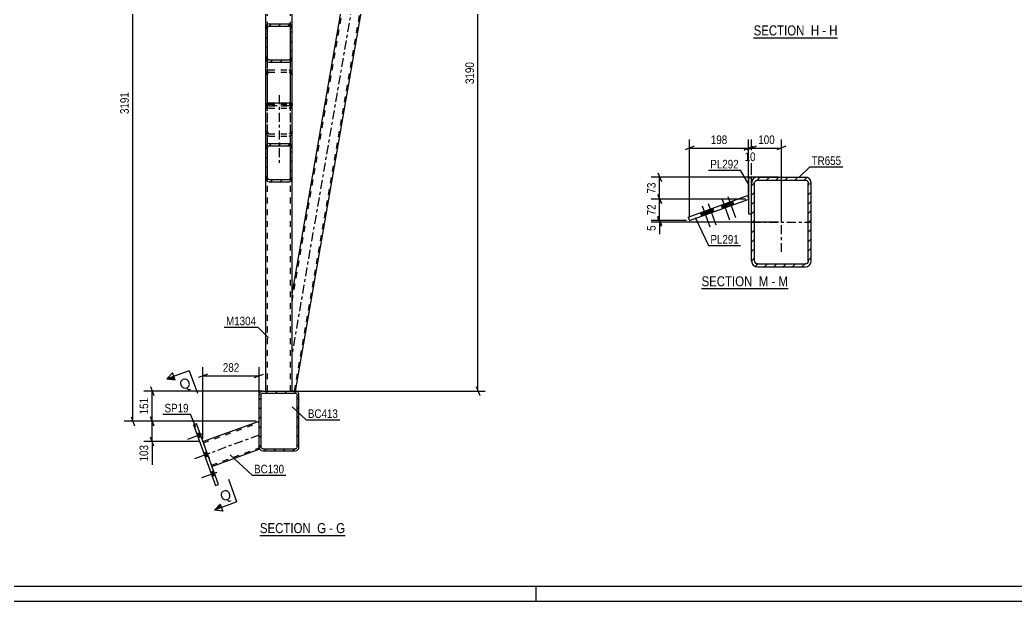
# Model space of a CAD drawing. Header units: millimetres. Extents: x -135 to 1054, y -647 to 194.
# Drawn here: x 41.6 to 374.9, y -647 to -452.7 of the extents above; entities that cross this region are included whole.
import ezdxf

# ---------------------------------------------------------------- set-up
doc = ezdxf.new("R2010")
doc.units = ezdxf.units.MM
doc.linetypes.add('DXK_LINE_DOT2', pattern=[3.9198, 1.9599, -1.9599])
doc.linetypes.add('DXK_LINE_DOT3', pattern=[5.9187, 2.979, -0.9799, 0.9799, -0.9799])
doc.styles.add('Arial', font='ARIAL.TTF', dxfattribs={"height": 0.2})
doc.styles.add('Arial Narrow', font='ARIALN.TTF', dxfattribs={"height": 0.2})

# ---------------------------------------------------------------- blocks, each defined once
blk = doc.blocks.new('Unknown-122571314-18 - 2922')
at = {"color": 6, "linetype": 'Continuous'}
blk.add_line((121.88, -625.03), (150.38, -625.03), dxfattribs=at)
at = {"color": 0, "linetype": 'Continuous'}
blk.add_wipeout([(139.99, -624.28), (139.99, -620.78), (121.88, -620.78), (121.88, -624.28)], dxfattribs=at)
at = {"color": 7, "linetype": 'Continuous', "style": 'Arial Narrow'}
blk.add_text('SECTION ', height=3.34, dxfattribs=at).set_placement((121.88, -624.28))
at = {"color": 0, "linetype": 'Continuous'}
blk.add_wipeout([(144.02, -624.28), (144.02, -620.78), (141.04, -620.78), (141.04, -624.28)], dxfattribs=at)
blk.add_wipeout([(146.35, -624.28), (146.35, -620.78), (145.07, -620.78), (145.07, -624.28)], dxfattribs=at)
at = {"color": 7, "linetype": 'Continuous', "style": 'Arial Narrow'}
blk.add_text('G', height=3.34, dxfattribs=at).set_placement((141.04, -624.28))
at = {"color": 0, "linetype": 'Continuous'}
blk.add_wipeout([(150.38, -624.28), (150.38, -620.78), (147.4, -620.78), (147.4, -624.28)], dxfattribs=at)
at = {"color": 7, "linetype": 'Continuous', "style": 'Arial Narrow'}
for s, p in [('-', (145.07, -624.28)), ('G', (147.4, -624.28))]:
    blk.add_text(s, height=3.34, dxfattribs=at).set_placement(p)
blk = doc.blocks.new('Unknown-122571314-1162')
at = {"color": 5, "linetype": 'Continuous'}
for p, q in [((-129.63, -642), (1049.37, -642)), ((214.37, -647), (214.37, -642)), ((-134.63, -647), (1054.37, -647))]:
    blk.add_line(p, q, dxfattribs=at)
blk = doc.blocks.new('Unknown-122571314-19 - 2355')
at = {"color": 6, "linetype": 'Continuous'}
blk.add_line((287.09, -458.61), (315.16, -458.61), dxfattribs=at)
at = {"color": 0, "linetype": 'Continuous'}
blk.add_wipeout([(305.2, -457.86), (305.2, -454.36), (287.09, -454.36), (287.09, -457.86)], dxfattribs=at)
at = {"color": 7, "linetype": 'Continuous', "style": 'Arial Narrow'}
blk.add_text('SECTION ', height=3.34, dxfattribs=at).set_placement((287.09, -457.86))
at = {"color": 0, "linetype": 'Continuous'}
blk.add_wipeout([(309.02, -457.86), (309.02, -454.36), (306.25, -454.36), (306.25, -457.86)], dxfattribs=at)
blk.add_wipeout([(311.34, -457.86), (311.34, -454.36), (310.07, -454.36), (310.07, -457.86)], dxfattribs=at)
at = {"color": 7, "linetype": 'Continuous', "style": 'Arial Narrow'}
blk.add_text('H', height=3.34, dxfattribs=at).set_placement((306.25, -457.86))
at = {"color": 0, "linetype": 'Continuous'}
blk.add_wipeout([(315.16, -457.86), (315.16, -454.36), (312.39, -454.36), (312.39, -457.86)], dxfattribs=at)
at = {"color": 7, "linetype": 'Continuous', "style": 'Arial Narrow'}
for s, p in [('-', (310.07, -457.86)), ('H', (312.39, -457.86))]:
    blk.add_text(s, height=3.34, dxfattribs=at).set_placement(p)
blk = doc.blocks.new('Unknown-122571314-28 - 32622')
at = {"color": 6, "linetype": 'Continuous'}
blk.add_line((269.67, -542.5), (298.6, -542.5), dxfattribs=at)
at = {"color": 0, "linetype": 'Continuous'}
blk.add_wipeout([(287.78, -541.75), (287.78, -538.25), (269.67, -538.25), (269.67, -541.75)], dxfattribs=at)
at = {"color": 7, "linetype": 'Continuous', "style": 'Arial Narrow'}
blk.add_text('SECTION ', height=3.34, dxfattribs=at).set_placement((269.67, -541.75))
at = {"color": 0, "linetype": 'Continuous'}
blk.add_wipeout([(292.03, -541.75), (292.03, -538.25), (288.83, -538.25), (288.83, -541.75)], dxfattribs=at)
blk.add_wipeout([(294.35, -541.75), (294.35, -538.25), (293.08, -538.25), (293.08, -541.75)], dxfattribs=at)
at = {"color": 7, "linetype": 'Continuous', "style": 'Arial Narrow'}
blk.add_text('M', height=3.34, dxfattribs=at).set_placement((288.83, -541.75))
at = {"color": 0, "linetype": 'Continuous'}
blk.add_wipeout([(298.6, -541.75), (298.6, -538.25), (295.4, -538.25), (295.4, -541.75)], dxfattribs=at)
at = {"color": 7, "linetype": 'Continuous', "style": 'Arial Narrow'}
for s, p in [('M', (295.4, -541.75)), ('-', (293.08, -541.75))]:
    blk.add_text(s, height=3.34, dxfattribs=at).set_placement(p)
blk = doc.blocks.new('Bolt-122571314-2967 - 2922')
at = {"linetype": 'Continuous'}
for points in [[(102.25, -592.1), (101.75, -590.72), (100.75, -591.09), (101.25, -592.47)], [(102.25, -592.1), (101.75, -590.72), (100.75, -591.09), (101.25, -592.47)], [(102.25, -592.1), (101.75, -590.72), (100.75, -591.09), (101.25, -592.47)], [(104.59, -598.52), (104.09, -597.14), (103.09, -597.51), (103.59, -598.89)], [(104.59, -598.52), (104.09, -597.14), (103.09, -597.51), (103.59, -598.89)], [(106.93, -604.94), (106.43, -603.57), (105.43, -603.93), (105.93, -605.31)], [(106.93, -604.94), (106.43, -603.57), (105.43, -603.93), (105.93, -605.31)], [(106.93, -604.94), (106.43, -603.57), (105.43, -603.93), (105.93, -605.31)]]:
    blk.add_hatch(color=1, dxfattribs=at).paths.add_polyline_path(points)
at = {"color": 1, "linetype": 'Continuous'}
for p, q in [((102.82, -591.12), (97.62, -593.01)), ((102.82, -591.12), (97.62, -593.01)), ((102.82, -591.12), (97.62, -593.01)), ((101.75, -590.72), (100.75, -591.09)), ((101.75, -590.72), (100.75, -591.09)), ((101.75, -590.72), (100.75, -591.09)), ((102.25, -592.1), (101.25, -592.47)), ((102.25, -592.1), (101.25, -592.47)), ((102.25, -592.1), (101.25, -592.47)), ((105.16, -597.54), (99.96, -599.43)), ((105.16, -597.54), (99.96, -599.43)), ((104.09, -597.14), (103.09, -597.51)), ((104.09, -597.14), (103.09, -597.51)), ((104.59, -598.52), (103.59, -598.89)), ((104.59, -598.52), (103.59, -598.89)), ((107.49, -603.96), (102.29, -605.85)), ((107.49, -603.96), (102.29, -605.85)), ((107.49, -603.96), (102.29, -605.85)), ((106.43, -603.57), (105.43, -603.93)), ((106.43, -603.57), (105.43, -603.93)), ((106.43, -603.57), (105.43, -603.93)), ((106.93, -604.94), (105.93, -605.31)), ((106.93, -604.94), (105.93, -605.31)), ((106.93, -604.94), (105.93, -605.31))]:
    blk.add_line(p, q, dxfattribs=at)
blk = doc.blocks.new('Part-122571314-2949 - 2922')
at = {"color": 2, "linetype": 'Continuous'}
for p, q in [((133.85, -576.81), (172.51, -353.3)), ((165.29, -355.94), (172.51, -353.3)), ((172.51, -353.3), (172.51, -353.3)), ((132.7, -544.37), (165.29, -355.94)), ((165.29, -355.94), (165.29, -355.94)), ((132.7, -576.77), (132.7, -548.43)), ((133.62, -576.77), (133.36, -576.77)), ((133.63, -576.77), (133.62, -576.77))]:
    blk.add_line(p, q, dxfattribs=at)
at = {"color": 7, "linetype": 'DXK_LINE_DOT2'}
for p, q in [((172.51, -353.3), (165.29, -355.94)), ((172.51, -353.3), (172.51, -353.3)), ((132.7, -546.72), (165.73, -355.78)), ((133.45, -576.77), (172.08, -353.46)), ((165.29, -355.94), (165.29, -355.94)), ((132.7, -576.77), (132.7, -544.37)), ((132.7, -544.37), (132.7, -544.37)), ((132.7, -548.43), (132.7, -544.37)), ((133.45, -576.77), (132.7, -576.77)), ((133.63, -576.77), (133.79, -576.8)), ((133.79, -576.8), (133.85, -576.81)), ((133.85, -576.81), (133.79, -576.8))]:
    blk.add_line(p, q, dxfattribs=at)
at = {"color": 7, "linetype": 'DXK_LINE_DOT3'}
blk.add_line((168.9, -354.62), (132.7, -563.92), dxfattribs=at)
blk = doc.blocks.new('Part-122571314-2972 - 2922')
at = {"color": 2, "linetype": 'Continuous'}
for p, q in [((99.63, -588.02), (100.64, -587.65)), ((99.63, -588.02), (107.04, -608.38)), ((108.05, -608.01), (100.64, -587.65)), ((107.04, -608.38), (108.05, -608.01))]:
    blk.add_line(p, q, dxfattribs=at)
blk = doc.blocks.new('Part-122571314-2977 - 2922')
at = {"color": 2, "linetype": 'Continuous'}
for p, q in [((102.84, -593.7), (121.63, -586.86)), ((105.85, -601.97), (121.63, -596.22)), ((121.63, -596.22), (121.63, -595.43))]:
    blk.add_line(p, q, dxfattribs=at)
at = {"color": 7, "linetype": 'DXK_LINE_DOT2'}
for p, q in [((102.97, -594.08), (121.63, -587.28)), ((121.63, -586.92), (121.63, -586.86)), ((121.63, -595.43), (121.63, -586.86)), ((102.84, -593.7), (105.85, -601.97)), ((105.71, -601.59), (121.63, -595.8))]:
    blk.add_line(p, q, dxfattribs=at)
at = {"color": 7, "linetype": 'DXK_LINE_DOT3'}
blk.add_line((121.63, -591.54), (104.34, -597.83), dxfattribs=at)
blk = doc.blocks.new('Part-122571314-2999 - 2922')
at = {"color": 2, "linetype": 'Continuous'}
for p, q in [((123.9, -455.55), (123.9, -384.1)), ((132.7, -455.55), (132.7, -384.1)), ((123.9, -481.21), (123.9, -480.62)), ((132.7, -481.21), (132.7, -480.62)), ((123.9, -576.77), (123.9, -505.31)), ((132.7, -548.48), (132.7, -505.31))]:
    blk.add_line(p, q, dxfattribs=at)
at = {"color": 7, "linetype": 'DXK_LINE_DOT2'}
for p, q in [((123.9, -384.1), (132.7, -384.1)), ((124.43, -576.77), (124.43, -384.1)), ((132.16, -576.77), (132.16, -384.1)), ((123.9, -480.62), (123.9, -455.55)), ((132.7, -480.62), (132.7, -455.55)), ((123.9, -505.31), (123.9, -481.21)), ((132.7, -505.31), (132.7, -481.21)), ((132.7, -576.77), (132.7, -548.48)), ((123.9, -576.77), (132.7, -576.77))]:
    blk.add_line(p, q, dxfattribs=at)
blk = doc.blocks.new('Part-122571314-3051 - 2922')
at = {"linetype": 'Continuous'}
h = blk.add_hatch(dxfattribs=at)
h.set_pattern_fill('', scale=0.7, style=0, pattern_type=0)
h.set_pattern_definition([(45, (121.63, -595.4339), (-1.57154, 1.57154), [])])
h.paths.add_polyline_path([(121.63, -578.1), (121.63, -595.43), (121.73, -595.94), (122.02, -596.38), (122.45, -596.67), (122.96, -596.77), (133.63, -596.77), (134.14, -596.67), (134.57, -596.38), (134.86, -595.94), (134.96, -595.43), (134.96, -578.1), (134.86, -577.59), (134.57, -577.16), (134.14, -576.87), (133.63, -576.77), (122.96, -576.77), (122.45, -576.87), (122.02, -577.16), (121.73, -577.59)])
h.paths.add_polyline_path([(122.49, -577.63), (122.71, -577.48), (122.96, -577.43), (133.63, -577.43), (133.89, -577.48), (134.1, -577.63), (134.25, -577.85), (134.3, -578.1), (134.3, -595.43), (134.25, -595.69), (134.1, -595.91), (133.89, -596.05), (133.63, -596.1), (122.96, -596.1), (122.71, -596.05), (122.49, -595.91), (122.35, -595.69), (122.3, -595.43), (122.3, -578.1), (122.35, -577.85)])
at = {"color": 2, "linetype": 'Continuous'}
for p, q in [((121.73, -577.59), (121.63, -578.1)), ((121.63, -595.43), (121.63, -578.1)), ((122.3, -578.1), (122.35, -577.85)), ((122.3, -595.43), (122.3, -578.1)), ((122.96, -576.77), (122.45, -576.87)), ((122.71, -577.48), (122.96, -577.43)), ((122.96, -576.77), (133.63, -576.77)), ((122.96, -577.43), (133.63, -577.43)), ((134.14, -576.87), (133.63, -576.77)), ((133.63, -577.43), (133.89, -577.48)), ((134.25, -577.85), (134.3, -578.1)), ((134.3, -595.43), (134.3, -578.1)), ((134.96, -578.1), (134.86, -577.59)), ((134.96, -595.43), (134.96, -578.1)), ((121.63, -595.43), (121.73, -595.94)), ((122.35, -595.69), (122.3, -595.43)), ((122.45, -596.67), (122.96, -596.77)), ((122.96, -596.1), (122.71, -596.05)), ((122.96, -596.1), (133.63, -596.1)), ((133.89, -596.05), (133.63, -596.1)), ((133.63, -596.77), (134.14, -596.67)), ((134.3, -595.43), (134.25, -595.69)), ((134.86, -595.94), (134.96, -595.43)), ((122.96, -596.77), (133.63, -596.77))]:
    blk.add_line(p, q, dxfattribs=at)
for centre, radius, start, end in [((122.96, -578.1), 1.33, 112.5, 157.5), ((122.96, -578.1), 0.667, 112.5, 157.5), ((133.63, -578.1), 0.667, 22.5, 67.5), ((133.63, -578.1), 1.33, 22.5, 67.5), ((122.96, -595.43), 1.33, 202.5, 247.5), ((122.96, -595.43), 0.667, 202.5, 247.5), ((133.63, -595.43), 0.667, 292.5, 337.5), ((133.63, -595.43), 1.33, 292.5, 337.5)]:
    blk.add_arc(centre, radius, start, end, dxfattribs=at)
blk = doc.blocks.new('Part-122571314-3064 - 2922')
at = {"linetype": 'Continuous'}
h = blk.add_hatch(dxfattribs=at)
h.set_pattern_fill('', scale=0.7, style=0, pattern_type=0)
h.set_pattern_definition([(45, (123.8967, -465.2855), (-1.57154, 1.57154), [])])
h.paths.add_polyline_path([(123.9, -455.55), (123.9, -465.29), (123.98, -465.88), (124.21, -466.39), (124.56, -466.72), (124.96, -466.84), (131.63, -466.84), (132.04, -466.72), (132.38, -466.39), (132.62, -465.88), (132.7, -465.29), (132.7, -455.55), (132.62, -454.96), (132.38, -454.45), (132.04, -454.12), (131.63, -454), (124.96, -454), (124.56, -454.12), (124.21, -454.45), (123.98, -454.96)])
h.paths.add_polyline_path([(124.59, -455), (124.76, -454.84), (124.96, -454.78), (131.63, -454.78), (131.83, -454.84), (132.01, -455), (132.12, -455.26), (132.16, -455.55), (132.16, -465.29), (132.12, -465.58), (132.01, -465.84), (131.83, -466), (131.63, -466.06), (124.96, -466.06), (124.76, -466), (124.59, -465.84), (124.47, -465.58), (124.43, -465.29), (124.43, -455.55), (124.47, -455.26)])
at = {"color": 2, "linetype": 'Continuous'}
for p, q in [((123.98, -454.96), (123.9, -455.55)), ((123.9, -465.29), (123.9, -455.55)), ((124.43, -455.55), (124.47, -455.26)), ((124.43, -465.29), (124.43, -455.55)), ((124.96, -454), (124.56, -454.12)), ((124.76, -454.84), (124.96, -454.78)), ((124.96, -454), (131.63, -454)), ((124.96, -454.78), (131.63, -454.78)), ((132.04, -454.12), (131.63, -454)), ((131.63, -454.78), (131.83, -454.84)), ((132.12, -455.26), (132.16, -455.55)), ((132.16, -465.29), (132.16, -455.55)), ((132.7, -455.55), (132.62, -454.96)), ((132.7, -465.29), (132.7, -455.55)), ((123.9, -480.62), (123.9, -465.29)), ((123.9, -465.29), (123.98, -465.88)), ((124.47, -465.58), (124.43, -465.29)), ((124.96, -466.06), (124.76, -466)), ((124.96, -466.06), (131.63, -466.06)), ((131.83, -466), (131.63, -466.06)), ((132.16, -465.29), (132.12, -465.58)), ((132.62, -465.88), (132.7, -465.29)), ((132.7, -480.62), (132.7, -465.29)), ((124.56, -466.72), (124.96, -466.84)), ((124.96, -466.84), (131.63, -466.84)), ((131.63, -466.84), (132.04, -466.72)), ((123.95, -481.02), (123.9, -480.62)), ((132.7, -480.62), (132.64, -481.02))]:
    blk.add_line(p, q, dxfattribs=at)
at = {"color": 7, "linetype": 'DXK_LINE_DOT2'}
for p, q in [((123.9, -465.29), (123.9, -455.55)), ((124.43, -480.62), (124.43, -455.55)), ((132.16, -480.62), (132.16, -455.55)), ((132.7, -465.29), (132.7, -455.55)), ((124.56, -469.45), (124.96, -469.33)), ((124.96, -469.33), (131.63, -469.33)), ((131.63, -469.33), (132.04, -469.45)), ((123.9, -470.89), (123.98, -470.29)), ((124.47, -470.59), (124.43, -470.89)), ((124.96, -470.11), (124.76, -470.17)), ((124.96, -470.11), (131.63, -470.11)), ((131.83, -470.17), (131.63, -470.11)), ((132.16, -470.89), (132.12, -470.59)), ((132.62, -470.29), (132.7, -470.89)), ((123.98, -481.22), (123.95, -481.02)), ((124.43, -480.62), (124.47, -480.92)), ((124.96, -482.18), (124.56, -482.06)), ((124.76, -481.34), (124.96, -481.4)), ((124.96, -481.4), (131.63, -481.4)), ((124.96, -482.18), (131.63, -482.18)), ((131.63, -481.4), (131.83, -481.34)), ((132.04, -482.06), (131.63, -482.18)), ((132.12, -480.92), (132.16, -480.62)), ((132.64, -481.02), (132.62, -481.22))]:
    blk.add_line(p, q, dxfattribs=at)
at = {"color": 2, "linetype": 'Continuous'}
for centre, radius, start, end in [((125.36, -455.28), 1.42, 124.4664, 166.7051), ((125.16, -455.42), 0.709, 124.4664, 166.7051), ((131.43, -455.42), 0.709, 13.2949, 55.5336), ((131.24, -455.28), 1.42, 13.2949, 55.5336), ((125.36, -465.56), 1.42, 193.2949, 235.5336), ((125.16, -465.42), 0.709, 193.2949, 235.5336), ((131.43, -465.42), 0.709, 304.4664, 346.7051), ((131.24, -465.56), 1.42, 304.4664, 346.7051)]:
    blk.add_arc(centre, radius, start, end, dxfattribs=at)
at = {"color": 7, "linetype": 'DXK_LINE_DOT2'}
for centre, radius, start, end in [((125.36, -470.62), 1.42, 124.4664, 166.7051), ((131.24, -470.62), 1.42, 13.2949, 55.5336), ((125.16, -470.75), 0.709, 124.4664, 166.7051), ((131.43, -470.75), 0.709, 13.2949, 55.5336), ((125.36, -480.89), 1.42, 193.2949, 235.5336), ((125.16, -480.76), 0.709, 193.2949, 235.5336), ((131.43, -480.76), 0.709, 304.4664, 346.7051), ((131.24, -480.89), 1.42, 304.4664, 346.7051)]:
    blk.add_arc(centre, radius, start, end, dxfattribs=at)
blk = doc.blocks.new('Part-122571314-3133 - 2922')
at = {"linetype": 'Continuous'}
h = blk.add_hatch(dxfattribs=at)
h.set_pattern_fill('', scale=0.7, style=0, pattern_type=0)
h.set_pattern_definition([(45, (123.8967, -505.3135), (-1.57154, 1.57154), [])])
h.paths.add_polyline_path([(123.9, -495.58), (123.9, -505.31), (123.98, -505.91), (124.21, -506.41), (124.56, -506.75), (124.96, -506.87), (131.63, -506.87), (132.04, -506.75), (132.38, -506.41), (132.62, -505.91), (132.7, -505.31), (132.7, -495.58), (132.62, -494.99), (132.38, -494.48), (132.04, -494.14), (131.63, -494.03), (124.96, -494.03), (124.56, -494.14), (124.21, -494.48), (123.98, -494.99)])
h.paths.add_polyline_path([(124.59, -495.03), (124.76, -494.86), (124.96, -494.8), (131.63, -494.8), (131.83, -494.86), (132.01, -495.03), (132.12, -495.28), (132.16, -495.58), (132.16, -505.31), (132.12, -505.61), (132.01, -505.86), (131.83, -506.03), (131.63, -506.09), (124.96, -506.09), (124.76, -506.03), (124.59, -505.86), (124.47, -505.61), (124.43, -505.31), (124.43, -495.58), (124.47, -495.28)])
at = {"color": 7, "linetype": 'DXK_LINE_DOT3'}
blk.add_line((128.3, -477.83), (128.3, -500.45), dxfattribs=at)
at = {"color": 2, "linetype": 'Continuous'}
for p, q in [((123.9, -481.21), (123.98, -480.91)), ((123.9, -495.58), (123.9, -481.21)), ((123.98, -480.91), (124.21, -480.66)), ((124.21, -480.66), (124.56, -480.49)), ((124.56, -480.49), (124.96, -480.43)), ((124.96, -480.43), (131.63, -480.43)), ((131.63, -480.43), (132.04, -480.49)), ((132.04, -480.49), (132.38, -480.66)), ((132.38, -480.66), (132.62, -480.91)), ((132.62, -480.91), (132.7, -481.21)), ((132.7, -495.58), (132.7, -481.21)), ((123.98, -494.99), (123.9, -495.58)), ((123.9, -505.31), (123.9, -495.58)), ((124.43, -495.58), (124.47, -495.28)), ((124.43, -505.31), (124.43, -495.58)), ((124.96, -494.03), (124.56, -494.14)), ((124.76, -494.86), (124.96, -494.8)), ((124.96, -494.03), (131.63, -494.03)), ((124.96, -494.8), (131.63, -494.8)), ((132.04, -494.14), (131.63, -494.03)), ((131.63, -494.8), (131.83, -494.86)), ((132.12, -495.28), (132.16, -495.58)), ((132.16, -505.31), (132.16, -495.58)), ((132.7, -495.58), (132.62, -494.99)), ((132.7, -505.31), (132.7, -495.58)), ((123.9, -505.31), (123.98, -505.91)), ((124.47, -505.61), (124.43, -505.31)), ((124.96, -506.09), (124.76, -506.03)), ((124.96, -506.09), (131.63, -506.09)), ((131.83, -506.03), (131.63, -506.09)), ((132.16, -505.31), (132.12, -505.61)), ((132.62, -505.91), (132.7, -505.31)), ((124.56, -506.75), (124.96, -506.87)), ((124.96, -506.87), (131.63, -506.87)), ((131.63, -506.87), (132.04, -506.75))]:
    blk.add_line(p, q, dxfattribs=at)
at = {"color": 7, "linetype": 'DXK_LINE_DOT2'}
for p, q in [((123.9, -482.18), (124.43, -482.18)), ((124.47, -481.06), (124.43, -481.21)), ((124.43, -505.31), (124.43, -481.21)), ((124.59, -480.94), (124.47, -481.06)), ((124.76, -480.85), (124.59, -480.94)), ((124.96, -480.82), (124.76, -480.85)), ((124.96, -480.82), (131.63, -480.82)), ((131.83, -480.85), (131.63, -480.82)), ((132.01, -480.94), (131.83, -480.85)), ((132.12, -481.06), (132.01, -480.94)), ((132.16, -481.21), (132.12, -481.06)), ((132.16, -505.31), (132.16, -481.21)), ((132.16, -482.18), (132.7, -482.18)), ((123.98, -490.57), (123.9, -489.98)), ((124.43, -489.98), (124.47, -490.28)), ((132.12, -490.28), (132.16, -489.98)), ((132.7, -489.98), (132.62, -490.57)), ((124.96, -491.54), (124.56, -491.42)), ((124.76, -490.7), (124.96, -490.76)), ((124.96, -490.76), (131.63, -490.76)), ((124.96, -491.54), (131.63, -491.54)), ((131.63, -490.76), (131.83, -490.7)), ((132.04, -491.42), (131.63, -491.54)), ((123.9, -505.31), (123.9, -495.58)), ((132.7, -505.31), (132.7, -495.58))]:
    blk.add_line(p, q, dxfattribs=at)
for centre, radius, start, end in [((125.36, -490.25), 1.42, 193.2949, 235.5336), ((125.16, -490.11), 0.709, 193.2949, 235.5336), ((131.43, -490.11), 0.709, 304.4664, 346.7051), ((131.24, -490.25), 1.42, 304.4664, 346.7051)]:
    blk.add_arc(centre, radius, start, end, dxfattribs=at)
at = {"color": 2, "linetype": 'Continuous'}
for centre, radius, start, end in [((125.36, -495.31), 1.42, 124.4664, 166.7051), ((125.16, -495.45), 0.709, 124.4664, 166.7051), ((131.43, -495.45), 0.709, 13.2949, 55.5336), ((131.24, -495.31), 1.42, 13.2949, 55.5336), ((125.36, -505.58), 1.42, 193.2949, 235.5336), ((125.16, -505.45), 0.709, 193.2949, 235.5336), ((131.43, -505.45), 0.709, 304.4664, 346.7051), ((131.24, -505.58), 1.42, 304.4664, 346.7051)]:
    blk.add_arc(centre, radius, start, end, dxfattribs=at)
blk = doc.blocks.new('Part-122571314-3145 - 2922')
at = {"color": 7, "linetype": 'DXK_LINE_DOT2'}
for p, q in [((123.9, -480.62), (123.9, -458.25)), ((124.43, -480.62), (124.43, -458.25)), ((132.16, -480.62), (132.16, -458.25)), ((132.7, -480.62), (132.7, -458.25)), ((124.96, -469.33), (124.56, -469.45)), ((124.96, -469.33), (131.63, -469.33)), ((132.04, -469.45), (131.63, -469.33)), ((123.98, -470.29), (123.9, -470.89)), ((124.43, -470.89), (124.47, -470.59)), ((124.76, -470.17), (124.96, -470.11)), ((124.96, -470.11), (131.63, -470.11)), ((131.63, -470.11), (131.83, -470.17)), ((132.12, -470.59), (132.16, -470.89)), ((132.7, -470.89), (132.62, -470.29)), ((123.9, -480.62), (123.98, -481.22)), ((124.47, -480.92), (124.43, -480.62)), ((124.56, -482.06), (124.96, -482.18)), ((124.96, -481.4), (124.76, -481.34)), ((131.63, -481.4), (124.96, -481.4)), ((124.96, -482.18), (131.63, -482.18)), ((131.83, -481.34), (131.63, -481.4)), ((131.63, -482.18), (132.04, -482.06)), ((132.16, -480.62), (132.12, -480.92)), ((132.62, -481.22), (132.7, -480.62))]:
    blk.add_line(p, q, dxfattribs=at)
for centre, radius, start, end in [((125.36, -470.62), 1.42, 124.4664, 166.7051), ((131.24, -470.62), 1.42, 13.2949, 55.5336), ((125.16, -470.75), 0.709, 124.4664, 166.7051), ((131.43, -470.75), 0.709, 13.2949, 55.5336), ((125.36, -480.89), 1.42, 193.2949, 235.5336), ((125.16, -480.76), 0.709, 193.2949, 235.5336), ((131.43, -480.76), 0.709, 304.4664, 346.7051), ((131.24, -480.89), 1.42, 304.4664, 346.7051)]:
    blk.add_arc(centre, radius, start, end, dxfattribs=at)
blk = doc.blocks.new('Part-122571314-3146 - 2922')
at = {"color": 7, "linetype": 'DXK_LINE_DOT2'}
for p, q in [((123.98, -480.91), (123.9, -481.21)), ((123.9, -502.62), (123.9, -481.21)), ((123.9, -482.18), (124.43, -482.18)), ((124.21, -480.66), (123.98, -480.91)), ((124.56, -480.49), (124.21, -480.66)), ((124.43, -481.21), (124.47, -481.06)), ((124.43, -502.62), (124.43, -481.21)), ((124.47, -481.06), (124.59, -480.94)), ((124.96, -480.43), (124.56, -480.49)), ((124.59, -480.94), (124.76, -480.85)), ((124.76, -480.85), (124.96, -480.82)), ((124.96, -480.43), (131.63, -480.43)), ((124.96, -480.82), (131.63, -480.82)), ((132.04, -480.49), (131.63, -480.43)), ((131.63, -480.82), (131.83, -480.85)), ((131.83, -480.85), (132.01, -480.94)), ((132.01, -480.94), (132.12, -481.06)), ((132.38, -480.66), (132.04, -480.49)), ((132.12, -481.06), (132.16, -481.21)), ((132.16, -502.62), (132.16, -481.21)), ((132.7, -482.18), (132.16, -482.18)), ((132.62, -480.91), (132.38, -480.66)), ((132.7, -481.21), (132.62, -480.91)), ((132.7, -502.62), (132.7, -481.21)), ((123.9, -489.98), (123.98, -490.57)), ((124.47, -490.28), (124.43, -489.98)), ((132.16, -489.98), (132.12, -490.28)), ((132.62, -490.57), (132.7, -489.98)), ((124.56, -491.42), (124.76, -491.48)), ((124.96, -490.76), (124.76, -490.7)), ((124.76, -491.48), (124.96, -491.54)), ((124.96, -490.76), (131.63, -490.76)), ((124.96, -491.54), (131.63, -491.54)), ((131.83, -490.7), (131.63, -490.76)), ((131.63, -491.54), (132.01, -491.43)), ((132.01, -491.43), (132.04, -491.42))]:
    blk.add_line(p, q, dxfattribs=at)
for centre, radius, start, end in [((125.36, -490.25), 1.42, 193.2949, 235.5336), ((125.16, -490.11), 0.709, 193.2949, 235.5336), ((131.43, -490.11), 0.709, 304.4664, 346.7051), ((131.24, -490.25), 1.42, 304.4664, 346.7051)]:
    blk.add_arc(centre, radius, start, end, dxfattribs=at)
blk = doc.blocks.new('Part-122571314-32753 - 32622')
at = {"linetype": 'Continuous'}
h = blk.add_hatch(dxfattribs=at)
h.set_pattern_fill('', scale=0.7, style=0, pattern_type=0)
h.set_pattern_definition([(45, (286.4031, -533.2536), (-1.57154, 1.57154), [])])
h.paths.add_polyline_path([(286.4, -507.25), (286.4, -533.25), (286.56, -534.02), (286.99, -534.67), (287.64, -535.1), (288.4, -535.25), (304.4, -535.25), (305.17, -535.1), (305.82, -534.67), (306.25, -534.02), (306.4, -533.25), (306.4, -507.25), (306.25, -506.49), (305.82, -505.84), (305.17, -505.41), (304.4, -505.25), (288.4, -505.25), (287.64, -505.41), (286.99, -505.84), (286.56, -506.49)])
h.paths.add_polyline_path([(287.7, -506.55), (288.02, -506.33), (288.4, -506.25), (304.4, -506.25), (304.79, -506.33), (305.11, -506.55), (305.33, -506.87), (305.4, -507.25), (305.4, -533.25), (305.33, -533.64), (305.11, -533.96), (304.79, -534.18), (304.4, -534.25), (288.4, -534.25), (288.02, -534.18), (287.7, -533.96), (287.48, -533.64), (287.4, -533.25), (287.4, -507.25), (287.48, -506.87)])
at = {"color": 2, "linetype": 'Continuous'}
for p, q in [((286.56, -506.49), (286.4, -507.25)), ((288.4, -505.25), (287.64, -505.41)), ((288.02, -506.33), (288.4, -506.25)), ((288.4, -505.25), (304.4, -505.25)), ((288.4, -506.25), (304.4, -506.25)), ((305.17, -505.41), (304.4, -505.25)), ((304.4, -506.25), (304.79, -506.33)), ((306.4, -507.25), (306.25, -506.49)), ((286.4, -533.25), (286.4, -507.25)), ((287.4, -507.25), (287.48, -506.87)), ((287.4, -533.25), (287.4, -507.25)), ((305.33, -506.87), (305.4, -507.25)), ((305.4, -533.25), (305.4, -507.25)), ((306.4, -533.25), (306.4, -507.25)), ((286.4, -533.25), (286.56, -534.02)), ((287.48, -533.64), (287.4, -533.25)), ((305.4, -533.25), (305.33, -533.64)), ((306.25, -534.02), (306.4, -533.25)), ((287.64, -535.1), (288.4, -535.25)), ((288.4, -534.25), (288.02, -534.18)), ((288.4, -534.25), (304.4, -534.25)), ((288.4, -535.25), (304.4, -535.25)), ((304.79, -534.18), (304.4, -534.25)), ((304.4, -535.25), (305.17, -535.1))]:
    blk.add_line(p, q, dxfattribs=at)
at = {"color": 7, "linetype": 'DXK_LINE_DOT3'}
for p, q in [((296.4, -530.25), (296.4, -510.25)), ((286.4, -520.25), (306.4, -520.25))]:
    blk.add_line(p, q, dxfattribs=at)
at = {"color": 2, "linetype": 'Continuous'}
for centre, radius, start, end in [((288.4, -507.25), 2, 112.5, 157.5), ((288.4, -507.25), 1, 112.5, 157.5), ((304.4, -507.25), 1, 22.5, 67.5), ((304.4, -507.25), 2, 22.5, 67.5), ((288.4, -533.25), 2, 202.5, 247.5), ((288.4, -533.25), 1, 202.5, 247.5), ((304.4, -533.25), 1, 292.5, 337.5), ((304.4, -533.25), 2, 292.5, 337.5)]:
    blk.add_arc(centre, radius, start, end, dxfattribs=at)
blk = doc.blocks.new('Bolt-122571314-32788 - 32622')
at = {"linetype": 'Continuous'}
for points in [[(278.71, -515.01), (280.4, -514.4), (279.99, -513.27), (278.3, -513.88)], [(270.08, -518.15), (271.78, -517.54), (271.36, -516.41), (269.67, -517.02)], [(272.1, -517.42), (273.79, -516.8), (273.38, -515.67), (271.69, -516.29)], [(276.69, -515.74), (278.39, -515.13), (277.98, -514), (276.28, -514.62)]]:
    blk.add_hatch(color=1, dxfattribs=at).paths.add_polyline_path(points)
at = {"color": 1, "linetype": 'Continuous'}
for p, q in [((276.45, -512.43), (279.01, -519.48)), ((278.46, -511.7), (281.02, -518.74)), ((279.99, -513.27), (280.4, -514.4)), ((269.84, -514.84), (272.4, -521.88)), ((271.36, -516.41), (271.78, -517.54)), ((271.69, -516.29), (272.1, -517.42)), ((271.85, -514.1), (274.41, -521.15)), ((273.38, -515.67), (273.79, -516.8)), ((276.28, -514.62), (276.69, -515.74)), ((277.98, -514), (278.39, -515.13)), ((278.3, -513.88), (278.71, -515.01)), ((269.67, -517.02), (270.08, -518.15))]:
    blk.add_line(p, q, dxfattribs=at)
blk = doc.blocks.new('Part-122571314-32720 - 32622')
at = {"color": 2, "linetype": 'Continuous'}
for p, q in [((286.4, -505.52), (285.4, -505.52)), ((285.4, -505.52), (285.4, -517.52)), ((286.4, -507.25), (286.4, -505.52)), ((285.4, -517.52), (286.4, -517.52))]:
    blk.add_line(p, q, dxfattribs=at)
at = {"color": 7, "linetype": 'DXK_LINE_DOT2'}
blk.add_line((286.4, -517.52), (286.4, -507.25), dxfattribs=at)
blk = doc.blocks.new('Part-122571314-32759 - 32622')
at = {"color": 2, "linetype": 'Continuous'}
for p, q in [((265.23, -518.64), (285.04, -511.43)), ((265.65, -519.77), (285.45, -512.56)), ((285.04, -511.43), (285.45, -512.56)), ((265.23, -518.64), (265.65, -519.77)), ((269.28, -517.16), (269.69, -518.29))]:
    blk.add_line(p, q, dxfattribs=at)
at = {"color": 7, "linetype": 'DXK_LINE_DOT2'}
blk.add_line((279.69, -514.65), (279.28, -513.53), dxfattribs=at)
blk = doc.blocks.new('StraightDimension-122571314-34892 - 2922')
at = {"color": 7, "linetype": 'Continuous'}
for p, q in [((102.84, -592.7), (102.84, -568.84)), ((121.63, -585.86), (121.63, -568.84)), ((104.34, -571.09), (101.34, -572.29)), ((102.84, -571.69), (121.63, -571.69)), ((120.13, -572.29), (123.13, -571.09))]:
    blk.add_line(p, q, dxfattribs=at)
at = {"color": 0}
blk.add_wipeout([(115.58, -570.94), (115.58, -566.74), (108.89, -566.74), (108.89, -570.94)], dxfattribs=at)
at = {"color": 3, "style": 'Arial Narrow'}
blk.add_text('282', height=2.863, dxfattribs=at).set_placement((109.49, -570.34))
blk = doc.blocks.new('StraightDimension-122571314-35654 - 2922')
at = {"color": 7, "linetype": 'Continuous'}
for p, q in [((79.95, -375.6), (78.75, -372.6)), ((127.3, -374.1), (76.5, -374.1)), ((79.35, -586.86), (79.35, -374.1)), ((78.75, -585.36), (79.95, -588.36)), ((120.63, -586.86), (76.5, -586.86))]:
    blk.add_line(p, q, dxfattribs=at)
at = {"color": 0}
blk.add_wipeout([(78.6, -476.22), (74.4, -476.22), (74.4, -484.74), (78.6, -484.74)], dxfattribs=at)
at = {"color": 3, "style": 'Arial Narrow'}
blk.add_text('3191', height=2.863, rotation=90.0002, dxfattribs=at).set_placement((78, -484.14))
blk = doc.blocks.new('StraightDimension-122571314-34916 - 2922')
at = {"color": 7, "linetype": 'Continuous'}
for p, q in [((195.46, -365.6), (194.26, -362.6)), ((129.3, -364.1), (197.26, -364.1)), ((194.86, -576.77), (194.86, -364.1)), ((194.26, -575.27), (195.46, -578.27)), ((129.3, -576.77), (197.26, -576.77))]:
    blk.add_line(p, q, dxfattribs=at)
at = {"color": 0}
blk.add_wipeout([(194.11, -466.18), (189.91, -466.18), (189.91, -474.69), (194.11, -474.69)], dxfattribs=at)
at = {"color": 3, "style": 'Arial Narrow'}
blk.add_text('3190', height=2.863, rotation=90.0002, dxfattribs=at).set_placement((193.51, -474.09))
blk = doc.blocks.new('StraightDimension-122571314-34883 - 2922')
at = {"color": 7, "linetype": 'Continuous'}
for p, q in [((85.24, -575.27), (86.44, -578.27)), ((122.9, -576.77), (82.99, -576.77)), ((85.84, -586.86), (85.84, -576.77)), ((86.44, -588.36), (85.24, -585.36)), ((120.63, -586.86), (82.99, -586.86))]:
    blk.add_line(p, q, dxfattribs=at)
at = {"color": 0}
blk.add_wipeout([(85.09, -578.47), (80.89, -578.47), (80.89, -585.16), (85.09, -585.16)], dxfattribs=at)
at = {"color": 3, "style": 'Arial Narrow'}
blk.add_text('151', height=2.863, rotation=90.0002, dxfattribs=at).set_placement((84.49, -584.56))
blk = doc.blocks.new('StraightDimension-122571314-34884 - 2922')
at = {"color": 7, "linetype": 'Continuous'}
for p, q in [((85.24, -585.36), (86.44, -588.36)), ((120.63, -586.86), (82.99, -586.86)), ((85.84, -593.7), (85.84, -586.86)), ((86.44, -595.2), (85.24, -592.2)), ((101.84, -593.7), (82.99, -593.7))]:
    blk.add_line(p, q, dxfattribs=at)
at = {"color": 0}
blk.add_wipeout([(85.09, -594.22), (80.89, -594.22), (80.89, -600.91), (85.09, -600.91)], dxfattribs=at)
at = {"color": 7, "linetype": 'Continuous'}
blk.add_line((85.84, -593.7), (85.84, -601.43), dxfattribs=at)
blk.add_line((85.84, -593.7), (85.84, -601.43), dxfattribs=at)
at = {"color": 3, "style": 'Arial Narrow'}
blk.add_text('103', height=2.863, rotation=90.0002, dxfattribs=at).set_placement((84.49, -600.31))
blk = doc.blocks.new('StraightDimension-122571314-37320 - 32622')
at = {"color": 7, "linetype": 'Continuous'}
for p, q in [((286.4, -504.52), (286.4, -492.67)), ((296.4, -519.25), (296.4, -492.67)), ((284.9, -496.12), (287.9, -494.92)), ((286.4, -495.52), (296.4, -495.52)), ((297.9, -494.92), (294.9, -496.12))]:
    blk.add_line(p, q, dxfattribs=at)
at = {"color": 0}
blk.add_wipeout([(294.75, -494.77), (294.75, -490.57), (288.06, -490.57), (288.06, -494.77)], dxfattribs=at)
at = {"color": 3, "style": 'Arial Narrow'}
blk.add_text('100', height=2.863, dxfattribs=at).set_placement((288.66, -494.17))
blk = doc.blocks.new('StraightDimension-122571314-37321 - 32622')
at = {"color": 7, "linetype": 'Continuous'}
for p, q in [((285.4, -511.57), (285.4, -493.12)), ((286.4, -504.52), (286.4, -493.12)), ((283.9, -496.12), (286.9, -494.92)), ((287.9, -494.92), (284.9, -496.12)), ((285.4, -495.52), (286.4, -495.52))]:
    blk.add_line(p, q, dxfattribs=at)
at = {"color": 0}
blk.add_wipeout([(288.33, -500.47), (288.33, -496.27), (283.48, -496.27), (283.48, -500.47)], dxfattribs=at)
at = {"color": 3, "style": 'Arial Narrow'}
blk.add_text('10', height=2.863, dxfattribs=at).set_placement((284.08, -499.87))
blk = doc.blocks.new('StraightDimension-122571314-37322 - 32622')
at = {"color": 7, "linetype": 'Continuous'}
for p, q in [((265.65, -518.77), (265.65, -492.67)), ((285.4, -511.57), (285.4, -492.67)), ((267.15, -494.92), (264.15, -496.12)), ((265.65, -495.52), (285.4, -495.52)), ((283.9, -496.12), (286.9, -494.92))]:
    blk.add_line(p, q, dxfattribs=at)
at = {"color": 0}
blk.add_wipeout([(278.87, -494.77), (278.87, -490.57), (272.18, -490.57), (272.18, -494.77)], dxfattribs=at)
at = {"color": 3, "style": 'Arial Narrow'}
blk.add_text('198', height=2.863, dxfattribs=at).set_placement((272.78, -494.17))
blk = doc.blocks.new('StraightDimension-122571314-37376 - 32622')
at = {"color": 7, "linetype": 'Continuous'}
for p, q in [((295.4, -505.25), (252.8, -505.25)), ((255.05, -503.75), (256.25, -506.75)), ((255.65, -512.56), (255.65, -505.25)), ((284.45, -512.56), (252.8, -512.56)), ((256.25, -514.06), (255.05, -511.06))]:
    blk.add_line(p, q, dxfattribs=at)
at = {"color": 0}
blk.add_wipeout([(254.89, -506.48), (250.69, -506.48), (250.69, -511.33), (254.89, -511.33)], dxfattribs=at)
at = {"color": 3, "style": 'Arial Narrow'}
blk.add_text('73', height=2.863, rotation=90.0002, dxfattribs=at).set_placement((254.3, -510.73))
blk = doc.blocks.new('StraightDimension-122571314-37377 - 32622')
at = {"color": 7, "linetype": 'Continuous'}
for p, q in [((284.45, -512.56), (252.8, -512.56)), ((255.05, -511.06), (256.25, -514.06)), ((255.65, -519.77), (255.65, -512.56)), ((264.65, -519.77), (252.8, -519.77)), ((256.25, -521.27), (255.05, -518.27))]:
    blk.add_line(p, q, dxfattribs=at)
at = {"color": 0}
blk.add_wipeout([(254.89, -513.73), (250.69, -513.73), (250.69, -518.59), (254.89, -518.59)], dxfattribs=at)
at = {"color": 3, "style": 'Arial Narrow'}
blk.add_text('72', height=2.863, rotation=90.0002, dxfattribs=at).set_placement((254.3, -517.99))
blk = doc.blocks.new('StraightDimension-122571314-37378 - 32622')
at = {"color": 7, "linetype": 'Continuous'}
for p, q in [((264.65, -519.77), (252.8, -519.77)), ((255.05, -518.27), (256.25, -521.27)), ((256.25, -521.75), (255.05, -518.75)), ((255.65, -520.25), (255.65, -519.77)), ((295.4, -520.25), (252.8, -520.25))]:
    blk.add_line(p, q, dxfattribs=at)
at = {"color": 0}
blk.add_wipeout([(254.9, -520.78), (250.7, -520.78), (250.7, -523.81), (254.9, -523.81)], dxfattribs=at)
at = {"color": 7, "linetype": 'Continuous'}
blk.add_line((255.65, -520.25), (255.65, -524.33), dxfattribs=at)
blk.add_line((255.65, -520.25), (255.65, -524.33), dxfattribs=at)
at = {"color": 3, "style": 'Arial Narrow'}
blk.add_text('5', height=2.86, rotation=90.0002, dxfattribs=at).set_placement((254.3, -523.21))
blk = doc.blocks.new('Mark-122571314-2968 - 2922')
at = {"color": 0}
blk.add_wipeout([(98.02, -583.91), (98.02, -580.91), (89.98, -580.91), (89.98, -583.91)], dxfattribs=at)
blk.add_wipeout([(98.02, -583.91), (98.02, -580.91), (89.98, -580.91), (89.98, -583.91)], dxfattribs=at)
at = {"color": 30, "linetype": 'Continuous'}
for p in [(89.38, -584.51), (100.5, -589.01)]:
    blk.add_line(p, (98.62, -584.51), dxfattribs=at)
at = {"color": 3, "style": 'Arial Narrow'}
blk.add_text('SP19', height=2.863, dxfattribs=at).set_placement((89.98, -583.91))
blk = doc.blocks.new('Mark-122571314-2973 - 2922')
at = {"color": 0}
blk.add_wipeout([(129.99, -604.3), (129.99, -601.3), (119.94, -601.3), (119.94, -604.3)], dxfattribs=at)
blk.add_wipeout([(129.99, -604.3), (129.99, -601.3), (119.94, -601.3), (119.94, -604.3)], dxfattribs=at)
at = {"color": 30, "linetype": 'Continuous'}
for p, q in [((111.96, -598.15), (119.34, -604.9)), ((119.34, -604.9), (130.59, -604.9))]:
    blk.add_line(p, q, dxfattribs=at)
at = {"color": 3, "style": 'Arial Narrow'}
blk.add_text('BC130', height=2.863, dxfattribs=at).set_placement((119.94, -604.3))
blk = doc.blocks.new('Mark-122571314-2995 - 2922')
at = {"color": 0}
blk.add_wipeout([(120.6, -554.79), (120.6, -551.79), (110.55, -551.79), (110.55, -554.79)], dxfattribs=at)
blk.add_wipeout([(120.6, -554.79), (120.6, -551.79), (110.55, -551.79), (110.55, -554.79)], dxfattribs=at)
at = {"color": 30, "linetype": 'Continuous'}
for p in [(109.95, -555.39), (124.74, -558.93)]:
    blk.add_line(p, (121.2, -555.39), dxfattribs=at)
at = {"color": 3, "style": 'Arial Narrow'}
blk.add_text('M1304', height=2.863, dxfattribs=at).set_placement((110.55, -554.79))
blk = doc.blocks.new('Mark-122571314-3047 - 2922')
at = {"color": 0}
blk.add_wipeout([(147.99, -585.78), (147.99, -582.78), (137.94, -582.78), (137.94, -585.78)], dxfattribs=at)
blk.add_wipeout([(147.99, -585.78), (147.99, -582.78), (137.94, -582.78), (137.94, -585.78)], dxfattribs=at)
at = {"color": 30, "linetype": 'Continuous'}
for p, q in [((132.68, -582.06), (137.34, -586.38)), ((137.34, -586.38), (148.59, -586.38))]:
    blk.add_line(p, q, dxfattribs=at)
at = {"color": 3, "style": 'Arial Narrow'}
blk.add_text('BC413', height=2.863, dxfattribs=at).set_placement((137.94, -585.78))
blk = doc.blocks.new('SectionMark-122571314-38203 - 2922')
at = {"color": 6, "linetype": 'Continuous'}
for p, q in [((90.71, -572.71), (92.63, -570.68)), ((109.46, -616.93), (106.69, -616.61))]:
    blk.add_line(p, q, dxfattribs=at)
at = {"color": 0, "linetype": 'Continuous'}
for points in [[(99.08, -575.25), (97.89, -571.96), (94.47, -573.2), (95.67, -576.49)], [(112.67, -612.57), (111.47, -609.28), (108.06, -610.52), (109.26, -613.81)]]:
    blk.add_wipeout(points, dxfattribs=at)
at = {"linetype": 'Continuous'}
for points in [[(93.06, -571.86), (93.49, -573.03), (90.71, -572.71)], [(108.61, -614.58), (109.04, -615.75), (106.69, -616.61)]]:
    blk.add_hatch(color=6, dxfattribs=at).paths.add_polyline_path(points)
at = {"color": 6, "linetype": 'Continuous'}
for p, q in [((98.23, -569.98), (90.71, -572.71)), ((98.23, -569.98), (100.96, -577.49)), ((90.71, -572.71), (93.49, -573.03)), ((93.49, -573.03), (92.63, -570.68)), ((114.2, -613.87), (111.47, -606.36)), ((114.2, -613.87), (106.69, -616.61)), ((106.69, -616.61), (108.61, -614.58)), ((108.61, -614.58), (109.46, -616.93))]:
    blk.add_line(p, q, dxfattribs=at)
at = {"color": 3, "linetype": 'Continuous', "style": 'Arial'}
for p in [(95.67, -576.49), (109.26, -613.81)]:
    blk.add_text('Q', height=3.34, rotation=20.002, dxfattribs=at).set_placement(p)
blk = doc.blocks.new('Mark-122571314-37305 - 32622')
at = {"color": 0}
blk.add_wipeout([(282.09, -502.34), (282.09, -499.34), (272.59, -499.34), (272.59, -502.34)], dxfattribs=at)
blk.add_wipeout([(282.09, -502.34), (282.09, -499.34), (272.59, -499.34), (272.59, -502.34)], dxfattribs=at)
at = {"color": 30, "linetype": 'Continuous'}
for p in [(271.99, -502.94), (285.63, -507.95)]:
    blk.add_line(p, (282.69, -502.94), dxfattribs=at)
at = {"color": 3, "style": 'Arial Narrow'}
blk.add_text('PL292', height=2.863, dxfattribs=at).set_placement((272.59, -502.34))
blk = doc.blocks.new('Mark-122571314-37308 - 32622')
at = {"color": 0}
blk.add_wipeout([(316.37, -501.17), (316.37, -498.17), (306.51, -498.17), (306.51, -501.17)], dxfattribs=at)
blk.add_wipeout([(316.37, -501.17), (316.37, -498.17), (306.51, -498.17), (306.51, -501.17)], dxfattribs=at)
at = {"color": 30, "linetype": 'Continuous'}
for p, q in [((302.37, -505.3), (305.91, -501.77)), ((305.91, -501.77), (316.97, -501.77))]:
    blk.add_line(p, q, dxfattribs=at)
at = {"color": 3, "style": 'Arial Narrow'}
blk.add_text('TR655', height=2.863, dxfattribs=at).set_placement((306.51, -501.17))
blk = doc.blocks.new('Mark-122571314-37311 - 32622')
at = {"color": 0}
blk.add_wipeout([(282.14, -527.49), (282.14, -524.49), (272.64, -524.49), (272.64, -527.49)], dxfattribs=at)
blk.add_wipeout([(282.14, -527.49), (282.14, -524.49), (272.64, -524.49), (272.64, -527.49)], dxfattribs=at)
at = {"color": 30, "linetype": 'Continuous'}
for p, q in [((267.58, -518.78), (272.04, -528.09)), ((272.04, -528.09), (282.74, -528.09))]:
    blk.add_line(p, q, dxfattribs=at)
at = {"color": 3, "style": 'Arial Narrow'}
blk.add_text('PL291', height=2.863, dxfattribs=at).set_placement((272.64, -527.49))

msp = doc.modelspace()

# ---------------------------------------------------------------- block references
for name in ['Part-122571314-2949 - 2922', 'Part-122571314-2999 - 2922', 'Part-122571314-3064 - 2922', 'Part-122571314-3145 - 2922', 'Part-122571314-3133 - 2922', 'Part-122571314-3146 - 2922', 'Part-122571314-32720 - 32622', 'Part-122571314-32753 - 32622', 'Part-122571314-32759 - 32622', 'Bolt-122571314-32788 - 32622', 'Part-122571314-3051 - 2922', 'Part-122571314-2972 - 2922', 'Part-122571314-2977 - 2922', 'Bolt-122571314-2967 - 2922', 'Unknown-122571314-18 - 2922']:
    msp.add_blockref(name, (0, 0))

# ---------------------------------------------------------------- next in the draw order: block references
msp.add_blockref('Unknown-122571314-1162', (0, 0))

# ---------------------------------------------------------------- next in the draw order: block references
for name in ['StraightDimension-122571314-34916 - 2922', 'Unknown-122571314-19 - 2355', 'StraightDimension-122571314-37320 - 32622', 'Mark-122571314-37308 - 32622', 'Unknown-122571314-28 - 32622', 'StraightDimension-122571314-34892 - 2922', 'Mark-122571314-3047 - 2922']:
    msp.add_blockref(name, (0, 0))

# ---------------------------------------------------------------- next in the draw order: block references
for name in ['StraightDimension-122571314-35654 - 2922', 'StraightDimension-122571314-37321 - 32622']:
    msp.add_blockref(name, (0, 0))

# ---------------------------------------------------------------- next in the draw order: block references
for name in ['StraightDimension-122571314-37322 - 32622', 'Mark-122571314-2995 - 2922', 'StraightDimension-122571314-34883 - 2922']:
    msp.add_blockref(name, (0, 0))

# ---------------------------------------------------------------- next in the draw order: block references
for name in ['StraightDimension-122571314-37376 - 32622', 'StraightDimension-122571314-34884 - 2922']:
    msp.add_blockref(name, (0, 0))

# ---------------------------------------------------------------- next in the draw order: block references
for name in ['Mark-122571314-37305 - 32622', 'StraightDimension-122571314-37377 - 32622', 'Mark-122571314-2968 - 2922', 'Mark-122571314-2973 - 2922']:
    msp.add_blockref(name, (0, 0))

# ---------------------------------------------------------------- next in the draw order: block references
for name in ['StraightDimension-122571314-37378 - 32622', 'SectionMark-122571314-38203 - 2922']:
    msp.add_blockref(name, (0, 0))

# ---------------------------------------------------------------- next in the draw order: block references
msp.add_blockref('Mark-122571314-37311 - 32622', (0, 0))

doc.saveas('drawing.dxf')
